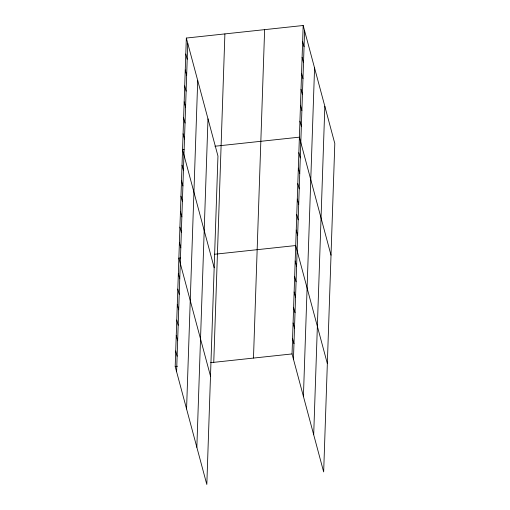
<?xml version="1.0" encoding="UTF-8"?>
<svg xmlns="http://www.w3.org/2000/svg" width="510" height="510" viewBox="0 0 510 510"><rect width="100%" height="100%" fill="white"/><g stroke="black" fill="none" stroke-linecap="round" stroke-linejoin="round"><path stroke-width="0.76" d="M186.335 38.052L217.961 156.066L206.818 484.5L175.191 366.48L186.335 38.052L303.182 25.5L334.809 143.52L323.665 471.948L292.039 353.934L303.182 25.5M176.6 371.726L187.744 43.299M186.571 408.943L197.714 80.51M196.847 447.283L207.991 118.855M213.754 362.342L224.897 33.909M253.483 358.071L264.626 29.644M293.448 359.18L304.591 30.747M303.418 396.391L314.562 67.964M313.688 434.737L324.832 106.303M184.091 149.551L182.548 149.717L214.174 267.737M214.94 146.236L299.395 137.164L331.015 255.185M180.412 257.933L178.87 258.098L210.496 376.119M214.347 254.286L295.717 245.546L327.337 363.566M175.191 366.48L177.505 366.231M210.668 362.674L292.039 353.934M302.64 41.45L304.049 46.697M302.099 57.407L303.507 62.653M301.557 73.357L302.965 78.604M301.021 89.307L302.424 94.554M300.479 105.264L301.882 110.511M299.937 121.214L301.34 126.461M298.866 152.649L300.275 157.896M298.344 168.134L299.752 173.381M297.821 183.613L299.223 188.866M297.292 199.098L298.701 204.344M296.769 214.583L298.171 219.829M296.24 230.067L297.649 235.314M295.194 261.031L296.597 266.277M294.665 276.516L296.074 281.762M294.142 292L295.545 297.247M293.613 307.479L295.022 312.726M293.091 322.964L294.493 328.211M292.568 338.449L293.97 343.695M185.793 54.003L187.202 59.249M185.257 69.953L186.66 75.199M184.716 85.909L186.118 91.156M184.174 101.86L185.576 107.106M183.632 117.81L185.034 123.057M183.09 133.767L184.492 139.013M182.025 165.202L183.428 170.448M181.496 180.68L182.905 185.933M180.973 196.165L182.376 201.412M180.444 211.65L181.853 216.897M179.922 227.135L181.33 232.381M179.399 242.613L180.801 247.86M178.347 273.583L179.749 278.83M177.818 289.068L179.227 294.315M177.295 304.546L178.704 309.793M176.772 320.031L178.175 325.278M176.243 335.516L177.652 340.763M175.72 351.001L177.123 356.248"/></g></svg>
